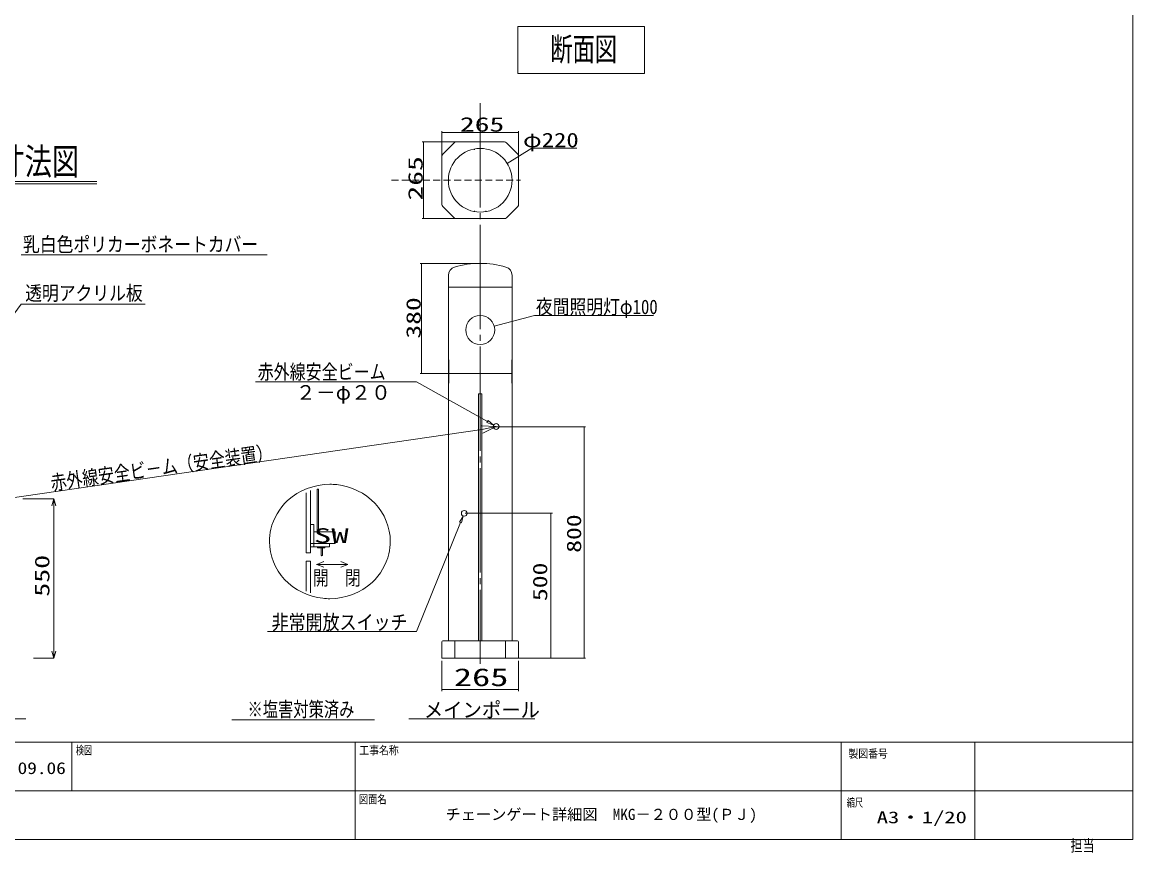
# Model space of a CAD drawing. Units: millimetres, scale not verified. Extents: x -4014 to 4014, y -2815 to 2814.
# Drawn here: x 178 to 4014, y -2815 to 53 of the extents above; entities that cross this region are included whole.
import ezdxf
from ezdxf.enums import TextEntityAlignment as Align

# ---------------------------------------------------------------- set-up
doc = ezdxf.new("R2010")
doc.units = ezdxf.units.MM
doc.header["$LTSCALE"] = 20
for name, pattern in [('DASHED1', [1.8, 1.2, -0.6]), ('LONG_CHAIN', [21, 18, -1, 1, -1]), ('LONG_DOUBLE_CHAIN', [21.8, 18, -1, 0.6, -0.6, 0.6, -1])]:
    doc.linetypes.add(name, pattern=pattern)
for name, color, linetype, lineweight in [('0-1_LAYER258', 7, 'Continuous', 9), ('0-2_LAYER259', 7, 'Continuous', 9), ('0-3_LAYER262', 7, 'Continuous', 9), ('0-4_LAYER263', 7, 'Continuous', 9), ('0-5_ADD_LINE-1', 7, 'DASHED1', 9), ('0-7_LAYER265', 7, 'LONG_DOUBLE_CHAIN', 9), ('0-8_LAYER270', 7, 'Continuous', 9)]:
    doc.layers.add(name, color=color, linetype=linetype, lineweight=lineweight)
doc.layers.add('0-A_0', color=7, linetype='Continuous')
doc.styles.add('ＭＳ ゴシック', font='')
doc.styles.get('ＭＳ ゴシック').set_extended_font_data('MS Gothic')

msp = doc.modelspace()

# ---------------------------------------------------------------- linework, layer by layer
at = {"layer": '0-1_LAYER258'}
for p, q in [((1627.51, -322.92), (1627.51, -409.42)), ((1627.51, -327.92), (1892.51, -327.92)), ((1892.51, -322.92), (1892.51, -409.42)), ((1559.23, -360.27), (1706.65, -360.27)), ((1564.23, -625.27), (1564.23, -360.27)), ((1853.41, -434.67), (1938.14, -381.95)), ((1938.14, -381.95), (2093.14, -381.95)), ((1559.23, -625.27), (1706.65, -625.27)), ((175.17, -750.43), (1023.82, -750.43)), ((1552.58, -779.73), (1760.01, -779.73)), ((1557.58, -779.73), (1557.58, -1159.73)), ((1808.34, -996.93), (1947.97, -959.94)), ((1947.97, -959.94), (2358.27, -959.94)), ((1552.58, -1159.73), (1760.01, -1159.73)), ((1627.51, -2256.27), (1627.51, -2151.38)), ((1892.51, -2256.27), (1892.51, -2151.82)), ((1627.51, -2251.27), (1892.51, -2251.27))]:
    msp.add_line(p, q, dxfattribs=at)
msp.add_lwpolyline([(115.13, -1002.57), (175.17, -920.02), (603.23, -920.02)], dxfattribs=at)
at = {"layer": '0-2_LAYER259'}
for p, q in [((-414.99, -497.5), (436.37, -497.5)), ((-414.99, -505.03), (436.37, -505.03)), ((1539.73, -1188.26), (984.55, -1188.26)), ((1785.43, -1326.05), (1539.73, -1188.26)), ((1763.34, -1340.3), (1815.01, -1342.76)), ((1766.19, -1353.41), (120.98, -1592.74)), ((1815.01, -1342.76), (1766.19, -1353.41)), ((1815.01, -1342.76), (1769.04, -1366.5)), ((1159.47, -1571.41), (1159.47, -1778.87)), ((1174.41, -1563.34), (1174.41, -1778.87)), ((1197.36, -1558.78), (1201.83, -1558.78)), ((1197.36, -1705.48), (1197.36, -1558.78)), ((1201.83, -1558.78), (1201.83, -1705.48)), ((180.99, -1592.74), (287.66, -1592.74)), ((281.21, -1616.75), (287.66, -1592.74)), ((287.66, -2142.73), (287.66, -1592.74)), ((287.66, -1592.74), (294.08, -1616.75)), ((1185.81, -1681.35), (1174.41, -1681.35)), ((1185.81, -1758.23), (1185.81, -1681.35)), ((1185.81, -1706.56), (1259.24, -1706.56)), ((1201.83, -1705.48), (1197.36, -1705.48)), ((1259.24, -1706.56), (1259.24, -1746.74)), ((1259.24, -1746.74), (1174.41, -1746.74)), ((1174.41, -1758.23), (1239.7, -1758.23)), ((1198.41, -1761.65), (1198.41, -1758.23)), ((1223.71, -1761.65), (1198.41, -1761.65)), ((1211.11, -1786.88), (1211.11, -1762.28)), ((1215.61, -1762.28), (1215.61, -1786.88)), ((1223.71, -1758.23), (1223.71, -1761.65)), ((1239.7, -1746.74), (1239.7, -1758.23)), ((1174.41, -1778.87), (1159.47, -1778.87)), ((1159.47, -1807.59), (1159.47, -1911.92)), ((1174.41, -1807.59), (1159.47, -1807.59)), ((1174.41, -1807.59), (1174.41, -1917.56)), ((1194.87, -1818.87), (1300.01, -1818.87)), ((1195.53, -1818.87), (1220.56, -1808.76)), ((1195.53, -1818.87), (1220.56, -1829.07)), ((1303.17, -1818.87), (1278.14, -1808.76)), ((1303.17, -1818.87), (1278.14, -1829.07)), ((217.48, -2142.73), (287.66, -2142.73)), ((287.66, -2142.73), (281.21, -2118.75)), ((294.08, -2118.75), (287.66, -2142.73)), ((-176.98, -2351.65), (190.71, -2351.65)), ((902.76, -2355.65), (1395.43, -2355.65)), ((1949.23, -2351.65), (1513.03, -2351.65))]:
    msp.add_line(p, q, dxfattribs=at)
for points in [[(2327.11, -124.2), (1889.57, -124.2), (1889.57, 38.11), (2327.11, 38.11)], [(1787.38, -1322.54), (1806.34, -1337.75), (1783.48, -1329.5)]]:
    msp.add_lwpolyline(points, close=True, dxfattribs=at)
for centre, radius, start, end in [((1815.39, -1343.13), 10.36, 92.04765, 177.95329), ((1814.65, -1343.13), 10.36, 2.04399, 87.95695), ((1815.39, -1342.39), 10.36, 182.04671, 267.95236), ((1814.65, -1342.39), 10.36, 272.04305, 357.95601), ((1241.65, -1761.83), 219.4, 90.22059, 131.93057), ((1240.86, -1764.98), 222.55, 83.83356, 90.01305), ((1243.02, -1754.41), 211.81, 43.39503, 84.1063), ((1230.35, -1744.54), 199.01, 132.83517, 166.38979), ((1257.71, -1740.76), 191.76, 0.25074, 43.4461), ((1220.11, -1739.81), 187.95, 167.05679, 180.03401), ((1223.87, -1739.08), 191.71, 180.25088, 223.44841), ((1213.5, -1762.38), 2.38, 93.62609, 177.93983), ((1213.28, -1762.32), 2.32, 0.68082, 88.27348), ((1261.79, -1740.04), 187.67, 347.04537, 0.03781), ((1213.43, -1786.84), 2.31, 180.91498, 268.03036), ((1213.24, -1786.79), 2.36, 272.6386, 357.88113), ((1251.22, -1735.23), 199.06, 312.83528, 346.37799), ((1238.59, -1725.44), 211.78, 223.38959, 264.10923), ((1239.97, -1718.03), 219.36, 270.22065, 311.93614), ((1240.76, -1714.73), 222.66, 263.83514, 270.01261)]:
    msp.add_arc(centre, radius, start, end, dxfattribs=at)
at = {"layer": '0-3_LAYER262'}
for p, q in [((4013.64, -2768.44), (4013.64, 2814.03)), ((4013.64, 2814.03), (4013.64, -2768.44)), ((4013.64, -2432.8), (-4013.64, -2432.8)), ((349.62, -2600.62), (349.62, -2432.8)), ((1328.56, -2768.44), (1328.56, -2432.8)), ((3006.73, -2768.44), (3006.73, -2432.8)), ((3468.23, -2768.44), (3468.23, -2432.8)), ((4013.64, -2600.62), (-111.88, -2600.62)), ((4013.64, -2768.44), (-4013.64, -2768.44))]:
    msp.add_line(p, q, dxfattribs=at)
at = {"layer": '0-4_LAYER263'}
for p, q in [((1669.58, -363.2), (1630.44, -402.35)), ((1843.37, -360.27), (1676.65, -360.27)), ((1850.44, -363.2), (1889.58, -402.35)), ((1627.51, -576.13), (1627.51, -409.42)), ((1892.51, -576.13), (1892.51, -409.42)), ((1669.58, -622.35), (1630.44, -583.2)), ((1850.44, -622.35), (1889.58, -583.2)), ((1676.65, -625.27), (1843.37, -625.27)), ((1650.01, -821.29), (1650.01, -2082.73)), ((1870.01, -821.29), (1870.01, -2082.73)), ((1651.86, -861.76), (1868.16, -861.76)), ((1651.86, -1159.73), (1868.16, -1159.73)), ((1754.51, -2082.73), (1754.51, -1229.73)), ((1754.51, -1229.73), (1765.51, -1229.73)), ((1765.51, -2082.73), (1765.51, -1229.73)), ((1627.51, -2086.73), (1627.51, -2142.73)), ((1888.51, -2082.73), (1631.51, -2082.73)), ((1672.51, -2142.73), (1672.51, -2082.73)), ((1847.51, -2142.73), (1847.51, -2082.73)), ((1892.51, -2086.73), (1892.51, -2142.73)), ((1627.51, -2142.73), (1892.51, -2142.73))]:
    msp.add_line(p, q, dxfattribs=at)
for centre, radius in [((1760.01, -492.77), 110), ((1760.01, -1009.73), 50)]:
    msp.add_circle(centre, radius, dxfattribs=at)
for centre, radius, start, end in [((1676.65, -370.27), 10, 89.99849, 134.99893), ((1843.37, -370.27), 10, 45.00107, 90.00151), ((1637.51, -409.42), 10, 135, 180), ((1882.51, -409.42), 10, 0, 45), ((1637.51, -576.13), 10, 179.99849, 224.99893), ((1882.51, -576.13), 10, 315.00107, 0.00151), ((1676.65, -615.27), 10, 225.00107, 270.00151), ((1843.37, -615.27), 10, 269.99849, 314.99893), ((1680.01, -821.29), 30, 106.825, 180), ((1760.01, -1092.37), 312.64, 73.521, 106.479), ((1840.01, -821.29), 30, 0, 73.175), ((1631.51, -2086.73), 4, 90, 180), ((1888.51, -2086.73), 4, 0, 90)]:
    msp.add_arc(centre, radius, start, end, dxfattribs=at)
at = {"layer": '0-5_ADD_LINE-1', "linetype": 'LONG_CHAIN'}
msp.add_line((1760.01, -226.94), (1760.01, -2162.38), dxfattribs=at)
at = {"layer": '0-5_ADD_LINE-1'}
msp.add_line((1453.74, -492.77), (1899.6, -492.77), dxfattribs=at)
at = {"layer": '0-7_LAYER265', "linetype": 'Continuous'}
for p, q in [((1740.01, -387.47), (1740.01, -384.27)), ((1740.01, -598.07), (1740.01, -601.27)), ((1780.01, -601.27), (1780.01, -598.07))]:
    msp.add_line(p, q, dxfattribs=at)
at = {"layer": '0-7_LAYER265'}
for p, q in [((1651.26, -1192.73), (1651.26, -1112.73)), ((1868.76, -1192.73), (1868.76, -1112.73))]:
    msp.add_line(p, q, dxfattribs=at)
at = {"layer": '0-8_LAYER270'}
for p, q in [((2123.65, -1343.55), (1804.51, -1343.55)), ((2118.65, -2142.73), (2118.65, -1343.55)), ((2009.16, -1642.39), (1707.78, -1642.39)), ((2004.16, -1642.39), (2004.16, -2142.73)), ((1692.23, -1674.27), (1539.73, -2050.22)), ((1539.73, -2050.22), (1025.6, -2050.22)), ((2123.65, -2142.73), (1760.01, -2142.73))]:
    msp.add_line(p, q, dxfattribs=at)
msp.add_lwpolyline([(1688.54, -1672.77), (1701.26, -1652.01), (1695.95, -1675.74)], close=True, dxfattribs=at)
for centre, radius, start, end in [((1705.38, -1643.11), 10.38, 92.0553, 178.06296), ((1705.38, -1642.39), 10.38, 182.0474, 267.95275), ((1704.61, -1643.13), 10.4, 2.04131, 87.84152), ((1704.64, -1642.39), 10.38, 272.0447, 357.95649)]:
    msp.add_arc(centre, radius, start, end, dxfattribs=at)

# ---------------------------------------------------------------- texts
at = {"layer": '0-1_LAYER258', "style": 'ＭＳ ゴシック'}
for s, height, width, p in [('265', 50, 1.5, (1689.94, -339.95)), ('φ220', 50.03, 1.25, (1907.88, -393.97)), ('乳白色ポリカーボネートカバー', 50.03, 0.85, (181.13, -754.08)), ('透明アクリル板', 50.03, 0.85, (188.58, -922.49)), ('夜間照明灯φ100', 50.03, 0.85, (1952.3, -969.73)), ('265', 61.58, 1.5, (1669.12, -2257.73))]:
    msp.add_text(s, height=height, dxfattribs=dict(at, width=width)).set_placement(p, align=Align.BOTTOM_LEFT)
for s, width, p in [('265', 1.5, (1576.25, -562.85)), ('380', 1.4, (1569.6, -1039.48))]:
    msp.add_text(s, height=50, rotation=90, dxfattribs=dict(at, width=width)).set_placement(p, align=Align.BOTTOM_LEFT)
at = {"layer": '0-2_LAYER259', "style": 'ＭＳ ゴシック'}
for s, height, width, p in [('断面図', 80.52, 0.7, (2002.09, -104.28)), ('本体ポール寸法図', 92.02, 0.75, (-378.15, -501.48)), ('赤外線安全ビーム', 50.61, 0.8, (991.55, -1194.68)), ('SW', 50.61, 1.75, (1185.43, -1760.07)), ('開\u3000閉', 50.61, 0.8, (1182.04, -1905.69)), ('※塩害対策済み', 51.52, 0.75, (956.42, -2360.52)), ('メインポール', 51.52, 0.95, (1565.58, -2362.53))]:
    msp.add_text(s, height=height, dxfattribs=dict(at, width=width)).set_placement(p, align=Align.BOTTOM_LEFT)
msp.add_text('２－φ２０', height=50.59, dxfattribs=at).set_placement((1123.26, -1265.81), align=Align.BOTTOM_LEFT)
for s, height, rotation, width, p in [('赤外線安全ビ－ム（安全装置）', 50.61, 7.984, 0.8, (282.36, -1578.37)), ('550', 50.59, 90, 1.4, (287.39, -1930.6))]:
    msp.add_text(s, height=height, rotation=rotation, dxfattribs=dict(at, width=width)).set_placement(p, align=Align.BOTTOM_LEFT)
at = {"layer": '0-3_LAYER262', "style": 'ＭＳ ゴシック'}
for s, height, width, p in [('\u3000検図', 28.57, 0.7, (335.82, -2483.91)), ('\u3000工事名称', 28.57, 0.85, (1308.47, -2483.91)), ('\u3000製図番号', 28.57, 0.85, (2997.71, -2495.36)), ('2024.09.06', 40.81, 1.2, (-4.09, -2555.06)), ('\u3000図面名', 28.57, 0.8, (1308.59, -2652.83)), ('\u3000縮尺', 28.57, 0.7, (2998.07, -2664.28)), ('A3・1/20', 40.81, 1.4, (3129.42, -2724.86)), ('担当\u3000\u3000', 40.81, 0.75, (3798.57, -2822.35))]:
    msp.add_text(s, height=height, dxfattribs=dict(at, width=width)).set_placement(p, align=Align.BOTTOM_LEFT)
at = {"layer": '0-8_LAYER270', "style": 'ＭＳ ゴシック', "width": 1.3}
for s, p in [('800', (2123.63, -1778.94)), ('500', (2006.56, -1945.53))]:
    msp.add_text(s, height=50, rotation=90, dxfattribs=at).set_placement(p, align=Align.BOTTOM_LEFT)
at = {"layer": '0-8_LAYER270', "style": 'ＭＳ ゴシック', "width": 0.85}
msp.add_text('非常開放スイッチ', height=50.61, dxfattribs=at).set_placement((1039.51, -2059), align=Align.BOTTOM_LEFT)
at = {"layer": '0-A_0', "style": 'ＭＳ ゴシック'}
msp.add_text('チェーンゲート詳細図\u3000MKG－２００型(ＰＪ)', height=38.48, dxfattribs=at).set_placement((1640.33, -2712.88), align=Align.BOTTOM_LEFT)

doc.saveas('drawing.dxf')
